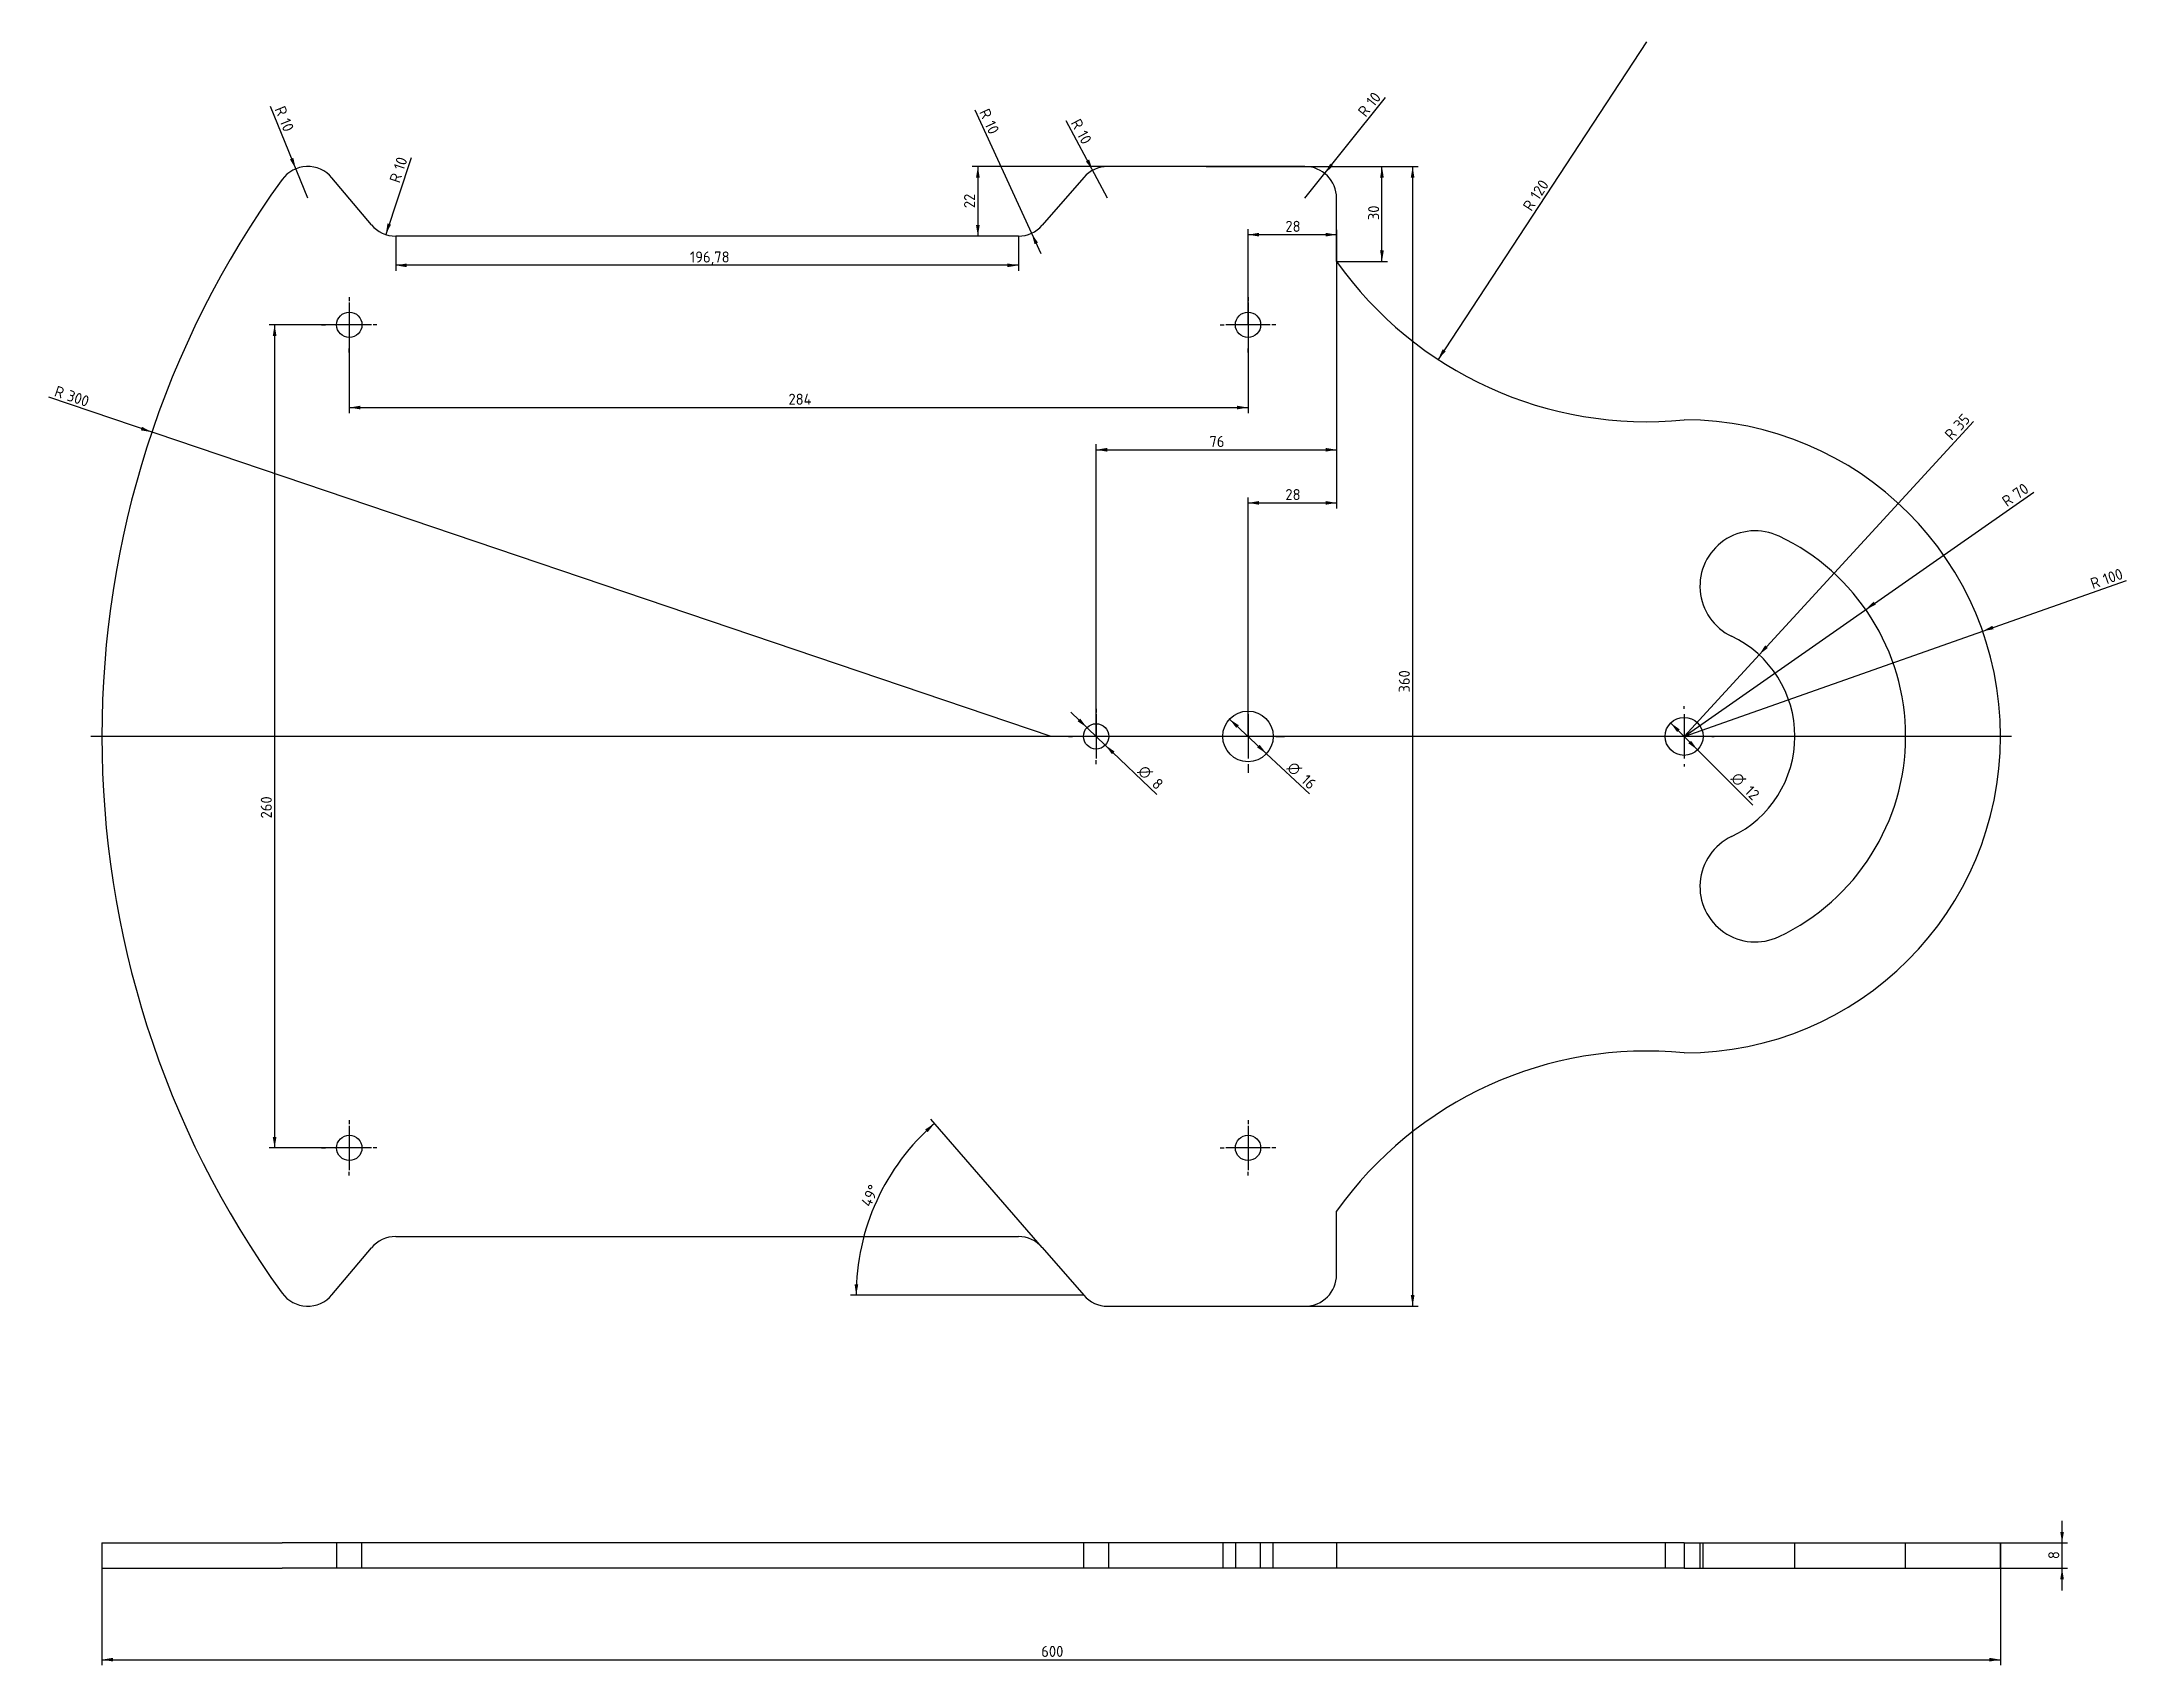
# Model space of a CAD drawing. Header units: millimetres. Extents: x 87 to 747, y 31 to 543.
import ezdxf
from ezdxf.enums import TextEntityAlignment as Align
from ezdxf.lldxf.tags import DXFTag

# ---------------------------------------------------------------- set-up
doc = ezdxf.new("R2010")
doc.units = ezdxf.units.MM
for name, color, linetype in [('Ansicht1', 7, 'Continuous'), ('DECKEL', 7, 'Continuous'), ('Default', 7, 'Continuous'), ('Maße', 7, 'Continuous')]:
    doc.layers.add(name, color=color, linetype=linetype)
doc.styles.add('SEACAD_Solid_Edge_ISO', font='seiso.ttf')
doc.styles.add('SEACAD_Solid_Edge_ISO1_Symbols', font='semeci1.ttf')
tags = doc.linetypes.add('CENTER2', pattern=[28.575, 19.05, -3.175, 3.175, -3.175]).pattern_tags.tags
tags[10:11] = [DXFTag(74, 4), DXFTag(75, 0), DXFTag(340, '0'), DXFTag(46, 0.0), DXFTag(50, 0.0), DXFTag(44, 0.0), DXFTag(45, 0.0)]
tags[8:9] = [DXFTag(74, 4), DXFTag(75, 0), DXFTag(340, '0'), DXFTag(46, 0.0), DXFTag(50, 0.0), DXFTag(44, 0.0), DXFTag(45, 0.0)]
tags[6:7] = [DXFTag(74, 4), DXFTag(75, 0), DXFTag(340, '0'), DXFTag(46, 0.0), DXFTag(50, 0.0), DXFTag(44, 0.0), DXFTag(45, 0.0)]
tags[4:5] = [DXFTag(74, 4), DXFTag(75, 0), DXFTag(340, '0'), DXFTag(46, 0.0), DXFTag(50, 0.0), DXFTag(44, 0.0), DXFTag(45, 0.0)]
doc.dimstyles.new('ISO', dxfattribs={"dimtxt": 3.5, "dimasz": 3.5, "dimexe": 1.75, "dimexo": 0, "dimgap": 1.75, "dimtad": 1, "dimtxsty": 'SEACAD_Solid_Edge_ISO', "dimblk1": '_SE_FILLED', "dimblk2": '_SE_FILLED', "dimsah": 1, "dimcen": 1.75, "dimadec": 0, "dimazin": 0, "dimtfac": 1, "dimtmove": 0, "dimatfit": 3, "dimfxl": 1, "dimtolj": 1, "dimarcsym": 0})

# ---------------------------------------------------------------- blocks, each defined once
blk = doc.blocks.new('SEANNOT_GROUP')
at = {"layer": 'Maße', "color": 7, "linetype": 'CENTER2'}
for p, q in [((184.26, 202.76), (184.26, 201.51)), ((184.26, 201.01), (184.26, 187.01)), ((175.51, 194.01), (176.76, 194.01)), ((191.26, 194.01), (177.26, 194.01)), ((193.01, 194.01), (191.76, 194.01)), ((184.26, 185.26), (184.26, 186.51))]:
    blk.add_line(p, q, dxfattribs=at)
blk = doc.blocks.new('SEANNOT_GROUP1')
at = {"layer": 'Maße', "color": 7, "linetype": 'CENTER2'}
for p, q in [((184.26, 462.76), (184.26, 461.51)), ((184.26, 461.01), (184.26, 447.01)), ((175.51, 454.01), (176.76, 454.01)), ((191.26, 454.01), (177.26, 454.01)), ((193.01, 454.01), (191.76, 454.01)), ((184.26, 445.26), (184.26, 446.51))]:
    blk.add_line(p, q, dxfattribs=at)
blk = doc.blocks.new('SEANNOT_GROUP2')
at = {"layer": 'Maße', "color": 7, "linetype": 'CENTER2'}
for p, q in [((420.26, 332.76), (420.26, 331.51)), ((420.26, 331.01), (420.26, 317.01)), ((411.51, 324.01), (412.76, 324.01)), ((427.26, 324.01), (413.26, 324.01)), ((429.01, 324.01), (427.76, 324.01)), ((420.26, 315.26), (420.26, 316.51))]:
    blk.add_line(p, q, dxfattribs=at)
blk = doc.blocks.new('SEANNOT_GROUP3')
at = {"layer": 'Maße', "color": 7, "linetype": 'CENTER2'}
for p, q in [((468.26, 202.76), (468.26, 201.51)), ((468.26, 201.01), (468.26, 187.01)), ((459.51, 194.01), (460.76, 194.01)), ((475.26, 194.01), (461.26, 194.01)), ((477.01, 194.01), (475.76, 194.01)), ((468.26, 185.26), (468.26, 186.51))]:
    blk.add_line(p, q, dxfattribs=at)
blk = doc.blocks.new('SEANNOT_GROUP4')
at = {"layer": 'Maße', "color": 7, "linetype": 'CENTER2'}
for p, q in [((468.26, 332.76), (468.26, 335.51)), ((468.26, 331.01), (468.26, 317.01)), ((459.51, 324.01), (456.76, 324.01)), ((475.26, 324.01), (461.26, 324.01)), ((477.01, 324.01), (479.76, 324.01)), ((468.26, 315.26), (468.26, 312.51))]:
    blk.add_line(p, q, dxfattribs=at)
blk = doc.blocks.new('SEANNOT_GROUP5')
at = {"layer": 'Maße', "color": 7, "linetype": 'CENTER2'}
for p, q in [((468.26, 462.76), (468.26, 461.51)), ((468.26, 461.01), (468.26, 447.01)), ((459.51, 454.01), (460.76, 454.01)), ((475.26, 454.01), (461.26, 454.01)), ((477.01, 454.01), (475.76, 454.01)), ((468.26, 445.26), (468.26, 446.51))]:
    blk.add_line(p, q, dxfattribs=at)
blk = doc.blocks.new('SEANNOT_GROUP6')
at = {"layer": 'Maße', "color": 7, "linetype": 'CENTER2'}
for p, q in [((606.07, 332.76), (606.07, 333.51)), ((606.07, 331.01), (606.07, 317.01)), ((597.32, 324.01), (596.57, 324.01)), ((613.07, 324.01), (599.07, 324.01)), ((614.82, 324.01), (615.57, 324.01)), ((606.07, 315.26), (606.07, 314.51))]:
    blk.add_line(p, q, dxfattribs=at)
blk = doc.blocks.new('SEANNOT_GROUP7')
at = {"layer": 'Maße', "color": 7, "linetype": 'CENTER2'}
blk.add_line((709.57, 324.01), (102.57, 324.01), dxfattribs=at)
blk = doc.blocks.new('SE')
at = {"layer": 'DECKEL', "color": 7, "linetype": 'Continuous'}
for p, q in [((486.26, 504.01), (423.91, 504.01)), ((191.26, 485.57), (178.78, 500.44)), ((416.36, 500.56), (403.25, 485.45)), ((496.26, 474.01), (496.26, 494.01)), ((395.7, 482.01), (198.92, 482.01)), ((496.26, 154.01), (496.26, 174.01)), ((198.92, 166.01), (395.7, 166.01)), ((178.78, 147.57), (191.26, 162.44)), ((403.25, 162.56), (416.36, 147.45)), ((423.91, 144.01), (486.26, 144.01))]:
    blk.add_line(p, q, dxfattribs=at)
for centre, radius in [((184.26, 454.01), 4), ((468.26, 454.01), 4), ((468.26, 324.01), 8), ((606.07, 324.01), 6), ((420.26, 324.01), 4), ((184.26, 194.01), 4), ((468.26, 194.01), 4)]:
    blk.add_circle(centre, radius, dxfattribs=at)
for centre, radius, start, end in [((171.12, 494.01), 10, 40.0286, 144.1117), ((423.91, 494.01), 10, 90, 139.04352), ((486.26, 494.01), 10, 0, 90), ((406.07, 324.01), 300, 144.1117, 215.8883), ((198.92, 492.01), 10, 220.0286, 270), ((395.7, 492.01), 10, 270, 319.04347), ((594.15, 543.41), 120, 215.3374, 275.69923), ((606.07, 324.01), 100, 270, 90), ((628.57, 371.44), 17.5, 64.62307, 244.62307), ((606.07, 324.01), 70, 295.37693, 64.62307), ((606.07, 324.01), 35, 295.37693, 64.62307), ((628.57, 276.57), 17.5, 115.37693, 295.37693), ((594.15, 104.6), 120, 84.30077, 144.6626), ((198.92, 156.01), 10, 90, 139.9714), ((395.7, 156.01), 10, 40.95653, 90), ((486.26, 154.01), 10, 270, 0), ((171.12, 154.01), 10, 215.8883, 319.9714), ((423.91, 154.01), 10, 220.95648, 270)]:
    blk.add_arc(centre, radius, start, end, dxfattribs=at)
blk = doc.blocks.new('SE1')
at = {"layer": 'DECKEL', "color": 7, "linetype": 'Continuous'}
for p, q in [((106.07, 69.23), (163.02, 69.23)), ((106.07, 69.23), (106.07, 61.23)), ((178.78, 69.23), (163.02, 69.23)), ((191.26, 69.23), (178.78, 69.23)), ((180.26, 69.23), (180.26, 61.23)), ((188.26, 61.23), (188.26, 69.23)), ((198.92, 69.23), (191.26, 69.23)), ((395.7, 69.23), (198.92, 69.23)), ((403.25, 69.23), (395.7, 69.23)), ((416.36, 69.23), (403.25, 69.23)), ((416.26, 69.23), (416.26, 61.23)), ((423.91, 69.23), (416.36, 69.23)), ((486.26, 69.23), (423.91, 69.23)), ((424.26, 61.23), (424.26, 69.23)), ((460.26, 69.23), (460.26, 61.23)), ((464.26, 69.23), (464.26, 61.23)), ((472.26, 61.23), (472.26, 69.23)), ((476.26, 61.23), (476.26, 69.23)), ((496.26, 69.23), (486.26, 69.23)), ((606.07, 69.23), (496.26, 69.23)), ((496.26, 69.23), (496.26, 61.23)), ((600.07, 69.23), (600.07, 61.23)), ((606.07, 69.23), (706.07, 69.23)), ((606.07, 69.23), (606.07, 61.23)), ((611.07, 69.23), (611.07, 61.23)), ((612.07, 61.23), (612.07, 69.23)), ((641.07, 61.23), (641.07, 69.23)), ((676.07, 61.23), (676.07, 69.23)), ((706.07, 61.23), (706.07, 69.23)), ((106.07, 61.23), (163.02, 61.23)), ((178.78, 61.23), (163.02, 61.23)), ((191.26, 61.23), (178.78, 61.23)), ((198.92, 61.23), (191.26, 61.23)), ((395.7, 61.23), (198.92, 61.23)), ((403.25, 61.23), (395.7, 61.23)), ((416.36, 61.23), (403.25, 61.23)), ((423.91, 61.23), (416.36, 61.23)), ((486.26, 61.23), (423.91, 61.23)), ((496.26, 61.23), (486.26, 61.23)), ((606.07, 61.23), (496.26, 61.23)), ((606.07, 61.23), (706.07, 61.23))]:
    blk.add_line(p, q, dxfattribs=at)
blk = doc.blocks.new('DMBLK34')
at = {"layer": 'Maße', "linetype": 'Continuous'}
for points in [[(109.57, 31.78), (109.57, 32.94), (106.07, 32.36)], [(702.57, 31.78), (706.07, 32.36), (702.57, 32.94)]]:
    blk.add_hatch(color=7, dxfattribs=at).paths.add_polyline_path(points)
at = {"layer": 'Maße', "color": 7, "linetype": 'Continuous'}
for p, q in [((706.07, 69.23), (706.07, 30.61)), ((106.07, 61.23), (106.07, 30.61)), ((106.07, 32.36), (706.07, 32.36))]:
    blk.add_line(p, q, dxfattribs=at)
at = {"layer": 'Maße', "color": 7, "linetype": 'Continuous', "style": 'SEACAD_Solid_Edge_ISO'}
blk.add_text('600', height=3.5, dxfattribs=at).set_placement((402.92, 36.73), align=Align.TOP_LEFT)
blk = doc.blocks.new('_SE_FILLED')
at = {"color": 0}
blk.add_line((0, 0), (-1, 0), dxfattribs=at)
blk.add_solid([(0, 0), (-1, -0.1665), (-1, 0.1665), (0, 0)], dxfattribs=at)
blk = doc.blocks.new('DMBLK35')
at = {"layer": 'Maße', "linetype": 'Continuous'}
for points in [[(726.09, 72.73), (724.93, 72.73), (725.51, 69.23)], [(726.09, 57.73), (725.51, 61.23), (724.93, 57.73)]]:
    blk.add_hatch(color=7, dxfattribs=at).paths.add_polyline_path(points)
at = {"layer": 'Maße', "color": 7, "linetype": 'Continuous'}
for p, q in [((725.51, 54.23), (725.51, 76.23)), ((706.07, 69.23), (727.26, 69.23)), ((706.07, 61.23), (727.26, 61.23))]:
    blk.add_line(p, q, dxfattribs=at)
at = {"layer": 'Maße', "color": 7, "linetype": 'Continuous', "style": 'SEACAD_Solid_Edge_ISO'}
blk.add_text('8', height=3.5, rotation=90, dxfattribs=at).set_placement((721.14, 64.12), align=Align.TOP_LEFT)
blk = doc.blocks.new('DMBLK36')
at = {"layer": 'Maße', "linetype": 'Continuous'}
for points in [[(160.08, 450.51), (161.25, 450.51), (160.66, 454.01)], [(160.08, 197.51), (160.66, 194.01), (161.25, 197.51)]]:
    blk.add_hatch(color=7, dxfattribs=at).paths.add_polyline_path(points)
at = {"layer": 'Maße', "color": 7, "linetype": 'Continuous'}
for p, q in [((184.26, 454.01), (158.91, 454.01)), ((160.66, 454.01), (160.66, 194.01)), ((184.26, 194.01), (158.91, 194.01))]:
    blk.add_line(p, q, dxfattribs=at)
at = {"layer": 'Maße', "color": 7, "linetype": 'Continuous', "style": 'SEACAD_Solid_Edge_ISO'}
blk.add_text('260', height=3.5, rotation=90, dxfattribs=at).set_placement((156.29, 298.08), align=Align.TOP_LEFT)
blk = doc.blocks.new('DMBLK37')
at = {"layer": 'Maße', "linetype": 'Continuous'}
for points in [[(187.76, 427.29), (187.76, 428.46), (184.26, 427.87)], [(464.76, 427.29), (468.26, 427.87), (464.76, 428.46)]]:
    blk.add_hatch(color=7, dxfattribs=at).paths.add_polyline_path(points)
at = {"layer": 'Maße', "color": 7, "linetype": 'Continuous'}
for p, q in [((184.26, 454.01), (184.26, 426.12)), ((468.26, 450.01), (468.26, 426.12)), ((184.26, 427.87), (468.26, 427.87))]:
    blk.add_line(p, q, dxfattribs=at)
at = {"layer": 'Maße', "color": 7, "linetype": 'Continuous', "style": 'SEACAD_Solid_Edge_ISO'}
blk.add_text('284', height=3.5, dxfattribs=at).set_placement((323.04, 432.25), align=Align.TOP_LEFT)
blk = doc.blocks.new('DMBLK38')
at = {"layer": 'Maße', "linetype": 'Continuous'}
for points in [[(382.31, 500.51), (383.47, 500.51), (382.89, 504.01)], [(382.31, 485.51), (382.89, 482.01), (383.47, 485.51)]]:
    blk.add_hatch(color=7, dxfattribs=at).paths.add_polyline_path(points)
at = {"layer": 'Maße', "color": 7, "linetype": 'Continuous'}
for p, q in [((423.91, 504.01), (381.14, 504.01)), ((382.89, 504.01), (382.89, 482.01))]:
    blk.add_line(p, q, dxfattribs=at)
at = {"layer": 'Maße', "color": 7, "linetype": 'Continuous', "style": 'SEACAD_Solid_Edge_ISO'}
blk.add_text('22', height=3.5, rotation=90, dxfattribs=at).set_placement((378.52, 490.86), align=Align.TOP_LEFT)
blk = doc.blocks.new('DMBLK39')
at = {"layer": 'Maße', "linetype": 'Continuous'}
blk.add_hatch(color=7, dxfattribs=at).paths.add_polyline_path([(494.24, 504.91), (492.51, 501.81), (495.15, 504.18)])
at = {"layer": 'Maße', "color": 7, "linetype": 'Continuous'}
blk.add_line((486.26, 494.01), (511.68, 525.78), dxfattribs=at)
at = {"layer": 'Maße', "color": 7, "linetype": 'Continuous', "style": 'SEACAD_Solid_Edge_ISO'}
for s, p in [('R', (502.71, 521.57)), ('10', (505.32, 524.82))]:
    blk.add_text(s, height=3.5, rotation=51.3299, dxfattribs=at).set_placement(p, align=Align.TOP_LEFT)
blk = doc.blocks.new('DMBLK40')
at = {"layer": 'Maße', "linetype": 'Continuous'}
blk.add_hatch(color=7, dxfattribs=at).paths.add_polyline_path([(530.75, 445.67), (529.77, 446.31), (528.34, 443.07)])
at = {"layer": 'Maße', "color": 7, "linetype": 'Continuous'}
blk.add_line((594.15, 543.41), (528.34, 443.07), dxfattribs=at)
at = {"layer": 'Maße', "color": 7, "linetype": 'Continuous', "style": 'SEACAD_Solid_Edge_ISO'}
for s, p in [('120', (557.18, 495.02)), ('R', (554.89, 491.54))]:
    blk.add_text(s, height=3.5, rotation=56.74221, dxfattribs=at).set_placement(p, align=Align.TOP_LEFT)
blk = doc.blocks.new('DMBLK41')
at = {"layer": 'Maße', "linetype": 'Continuous'}
blk.add_hatch(color=7, dxfattribs=at).paths.add_polyline_path([(631.69, 352.74), (629.75, 349.77), (632.55, 351.95)])
at = {"layer": 'Maße', "color": 7, "linetype": 'Continuous'}
blk.add_line((606.07, 324.01), (697.54, 423.49), dxfattribs=at)
at = {"layer": 'Maße', "color": 7, "linetype": 'Continuous', "style": 'SEACAD_Solid_Edge_ISO'}
for s, p in [('35', (690.9, 422.74)), ('R', (688.08, 419.67))]:
    blk.add_text(s, height=3.5, rotation=47.40431, dxfattribs=at).set_placement(p, align=Align.TOP_LEFT)
blk = doc.blocks.new('DMBLK42')
at = {"layer": 'Maße', "linetype": 'Continuous'}
blk.add_hatch(color=7, dxfattribs=at).paths.add_polyline_path([(665.99, 366.57), (663.46, 364.09), (666.66, 365.61)])
at = {"layer": 'Maße', "color": 7, "linetype": 'Continuous'}
blk.add_line((606.07, 324.01), (716.56, 401.17), dxfattribs=at)
at = {"layer": 'Maße', "color": 7, "linetype": 'Continuous', "style": 'SEACAD_Solid_Edge_ISO'}
for s, p in [('70', (709.53, 401.6)), ('R', (706.11, 399.21))]:
    blk.add_text(s, height=3.5, rotation=34.92954, dxfattribs=at).set_placement(p, align=Align.TOP_LEFT)
blk = doc.blocks.new('DMBLK43')
at = {"layer": 'Maße', "linetype": 'Continuous'}
blk.add_hatch(color=7, dxfattribs=at).paths.add_polyline_path([(703.49, 358.95), (700.38, 357.23), (703.88, 357.85)])
at = {"layer": 'Maße', "color": 7, "linetype": 'Continuous'}
blk.add_line((606.07, 324.01), (745.88, 373.26), dxfattribs=at)
at = {"layer": 'Maße', "color": 7, "linetype": 'Continuous', "style": 'SEACAD_Solid_Edge_ISO'}
for s, p in [('100', (738.02, 375.13)), ('R', (734.09, 373.75))]:
    blk.add_text(s, height=3.5, rotation=19.40713, dxfattribs=at).set_placement(p, align=Align.TOP_LEFT)
blk = doc.blocks.new('DMBLK44')
at = {"layer": 'Maße', "linetype": 'Continuous'}
for points in [[(604.71, 326.19), (601.82, 328.25), (603.89, 325.36)], [(608.25, 322.65), (607.42, 321.83), (610.31, 319.76)]]:
    blk.add_hatch(color=7, dxfattribs=at).paths.add_polyline_path(points)
at = {"layer": 'Maße', "color": 7, "linetype": 'Continuous'}
for p, q in [((601.82, 328.25), (610.31, 319.76)), ((610.31, 319.76), (627.74, 302.33))]:
    blk.add_line(p, q, dxfattribs=at)
for s, style, p in [('O', 'SEACAD_Solid_Edge_ISO1_Symbols', (623.2, 313.06)), ('12', 'SEACAD_Solid_Edge_ISO', (627.44, 308.82))]:
    blk.add_text(s, height=3.5, rotation=315.00177, dxfattribs=dict(at, style=style)).set_placement(p, align=Align.TOP_LEFT)
blk = doc.blocks.new('DMBLK45')
at = {"layer": 'Maße', "linetype": 'Continuous'}
for points in [[(465.37, 327.51), (462.41, 329.47), (464.57, 326.65)], [(471.94, 321.36), (471.15, 320.51), (474.1, 318.54)]]:
    blk.add_hatch(color=7, dxfattribs=at).paths.add_polyline_path(points)
at = {"layer": 'Maße', "color": 7, "linetype": 'Continuous'}
for p, q in [((462.41, 329.47), (474.1, 318.54)), ((474.1, 318.54), (487.7, 305.84))]:
    blk.add_line(p, q, dxfattribs=at)
for s, style, p in [('O', 'SEACAD_Solid_Edge_ISO1_Symbols', (482.79, 316.41)), ('16', 'SEACAD_Solid_Edge_ISO', (487.18, 312.31))]:
    blk.add_text(s, height=3.5, rotation=316.93614, dxfattribs=dict(at, style=style)).set_placement(p, align=Align.TOP_LEFT)
blk = doc.blocks.new('DMBLK46')
at = {"layer": 'Maße', "linetype": 'Continuous'}
for points in [[(415.24, 329.61), (414.44, 328.77), (417.37, 326.77)], [(426.08, 319.24), (423.15, 321.24), (425.27, 318.4)]]:
    blk.add_hatch(color=7, dxfattribs=at).paths.add_polyline_path(points)
at = {"layer": 'Maße', "color": 7, "linetype": 'Continuous'}
for p, q in [((412.31, 331.61), (423.15, 321.24)), ((423.15, 321.24), (439.49, 305.6))]:
    blk.add_line(p, q, dxfattribs=at)
for s, style, p in [('O', 'SEACAD_Solid_Edge_ISO1_Symbols', (435.69, 315.29)), ('8', 'SEACAD_Solid_Edge_ISO', (440.02, 311.14))]:
    blk.add_text(s, height=3.5, rotation=316.25327, dxfattribs=dict(at, style=style)).set_placement(p, align=Align.TOP_LEFT)
blk = doc.blocks.new('DMBLK47')
at = {"layer": 'Maße', "linetype": 'Continuous'}
for points in [[(520.86, 500.51), (520.28, 504.01), (519.7, 500.51)], [(520.86, 147.51), (519.7, 147.51), (520.28, 144.01)]]:
    blk.add_hatch(color=7, dxfattribs=at).paths.add_polyline_path(points)
at = {"layer": 'Maße', "color": 7, "linetype": 'Continuous'}
for p, q in [((486.26, 504.01), (522.03, 504.01)), ((520.28, 504.01), (520.28, 144.01)), ((455.09, 144.01), (522.03, 144.01))]:
    blk.add_line(p, q, dxfattribs=at)
at = {"layer": 'Maße', "color": 7, "linetype": 'Continuous', "style": 'SEACAD_Solid_Edge_ISO'}
blk.add_text('360', height=3.5, rotation=90, dxfattribs=at).set_placement((515.91, 337.85), align=Align.TOP_LEFT)
blk = doc.blocks.new('DMBLK48')
at = {"layer": 'Maße', "linetype": 'Continuous'}
blk.add_hatch(color=7, dxfattribs=at).paths.add_polyline_path([(118.37, 420.68), (121.88, 420.11), (118.75, 421.79)])
at = {"layer": 'Maße', "color": 7, "linetype": 'Continuous'}
blk.add_line((406.07, 324.01), (89.35, 431.11), dxfattribs=at)
at = {"layer": 'Maße', "color": 7, "linetype": 'Continuous', "style": 'SEACAD_Solid_Edge_ISO'}
for s, p in [('R', (91.91, 434.87)), ('300', (95.86, 433.53))]:
    blk.add_text(s, height=3.5, rotation=341.31525, dxfattribs=at).set_placement(p, align=Align.TOP_LEFT)
blk = doc.blocks.new('DMBLK49')
at = {"layer": 'Maße', "linetype": 'Continuous'}
for points in [[(471.76, 483.07), (468.26, 482.49), (471.76, 481.91)], [(492.76, 483.07), (492.76, 481.91), (496.26, 482.49)]]:
    blk.add_hatch(color=7, dxfattribs=at).paths.add_polyline_path(points)
at = {"layer": 'Maße', "color": 7, "linetype": 'Continuous'}
for p, q in [((468.26, 454.01), (468.26, 484.24)), ((468.26, 482.49), (496.26, 482.49))]:
    blk.add_line(p, q, dxfattribs=at)
at = {"layer": 'Maße', "color": 7, "linetype": 'Continuous', "style": 'SEACAD_Solid_Edge_ISO'}
blk.add_text('28', height=3.5, dxfattribs=at).set_placement((480.07, 486.86), align=Align.TOP_LEFT)
blk = doc.blocks.new('DMBLK50')
at = {"layer": 'Maße', "linetype": 'Continuous'}
blk.add_hatch(color=7, dxfattribs=at).paths.add_polyline_path([(165.5, 506.29), (167.35, 503.27), (166.58, 506.73)])
at = {"layer": 'Maße', "color": 7, "linetype": 'Continuous'}
blk.add_line((171.12, 494.01), (159.34, 522.98), dxfattribs=at)
at = {"layer": 'Maße', "color": 7, "linetype": 'Continuous', "style": 'SEACAD_Solid_Edge_ISO'}
for s, p in [('R', (163.86, 523.5)), ('10', (165.43, 519.63))]:
    blk.add_text(s, height=3.5, rotation=292.11241, dxfattribs=at).set_placement(p, align=Align.TOP_LEFT)
blk = doc.blocks.new('DMBLK51')
at = {"layer": 'Maße', "linetype": 'Continuous'}
for points in [[(367.02, 198.98), (369.22, 201.77), (366.24, 199.84)], [(343.94, 150.96), (344.44, 147.45), (345.1, 150.94)]]:
    blk.add_hatch(color=7, dxfattribs=at).paths.add_polyline_path(points)
at = {"layer": 'Maße', "color": 7, "linetype": 'Continuous'}
for p, q in [((403.25, 162.56), (368.07, 203.09)), ((416.36, 147.45), (342.69, 147.45))]:
    blk.add_line(p, q, dxfattribs=at)
blk.add_arc((416.36, 147.45), 71.93, 130.95651, 180, dxfattribs=at)
at = {"layer": 'Maße', "color": 7, "linetype": 'Continuous', "style": 'SEACAD_Solid_Edge_ISO'}
blk.add_text('49°', height=3.5, rotation=65.47825, dxfattribs=at).set_placement((345.77, 176.55), align=Align.TOP_LEFT)
blk = doc.blocks.new('DMBLK52')
at = {"layer": 'Maße', "linetype": 'Continuous'}
for points in [[(471.76, 398.34), (468.26, 397.76), (471.76, 397.17)], [(492.76, 398.34), (492.76, 397.17), (496.26, 397.76)]]:
    blk.add_hatch(color=7, dxfattribs=at).paths.add_polyline_path(points)
at = {"layer": 'Maße', "color": 7, "linetype": 'Continuous'}
for p, q in [((496.26, 484.01), (496.26, 396.01)), ((468.26, 324.01), (468.26, 399.51)), ((468.26, 397.76), (496.26, 397.76))]:
    blk.add_line(p, q, dxfattribs=at)
at = {"layer": 'Maße', "color": 7, "linetype": 'Continuous', "style": 'SEACAD_Solid_Edge_ISO'}
blk.add_text('28', height=3.5, dxfattribs=at).set_placement((480.07, 402.13), align=Align.TOP_LEFT)
blk = doc.blocks.new('DMBLK53')
at = {"layer": 'Maße', "linetype": 'Continuous'}
for points in [[(423.76, 415.12), (420.26, 414.54), (423.76, 413.95)], [(492.76, 415.12), (492.76, 413.95), (496.26, 414.54)]]:
    blk.add_hatch(color=7, dxfattribs=at).paths.add_polyline_path(points)
at = {"layer": 'Maße', "color": 7, "linetype": 'Continuous'}
for p, q in [((496.26, 474.01), (496.26, 412.79)), ((420.26, 324.01), (420.26, 416.29)), ((420.26, 414.54), (496.26, 414.54))]:
    blk.add_line(p, q, dxfattribs=at)
at = {"layer": 'Maße', "color": 7, "linetype": 'Continuous', "style": 'SEACAD_Solid_Edge_ISO'}
blk.add_text('76', height=3.5, dxfattribs=at).set_placement((456.07, 418.91), align=Align.TOP_LEFT)
blk = doc.blocks.new('DMBLK54')
at = {"layer": 'Maße', "linetype": 'Continuous'}
for points in [[(511.17, 500.51), (510.59, 504.01), (510, 500.51)], [(511.17, 477.51), (510, 477.51), (510.59, 474.01)]]:
    blk.add_hatch(color=7, dxfattribs=at).paths.add_polyline_path(points)
at = {"layer": 'Maße', "color": 7, "linetype": 'Continuous'}
for p, q in [((455.09, 504.01), (512.34, 504.01)), ((510.59, 474.01), (510.59, 504.01)), ((496.26, 474.01), (512.34, 474.01))]:
    blk.add_line(p, q, dxfattribs=at)
at = {"layer": 'Maße', "color": 7, "linetype": 'Continuous', "style": 'SEACAD_Solid_Edge_ISO'}
blk.add_text('30', height=3.5, rotation=90, dxfattribs=at).set_placement((506.21, 487.06), align=Align.TOP_LEFT)
blk = doc.blocks.new('DMBLK55')
at = {"layer": 'Maße', "linetype": 'Continuous'}
blk.add_hatch(color=7, dxfattribs=at).paths.add_polyline_path([(197.43, 485.65), (196.32, 486.02), (195.78, 482.51)])
at = {"layer": 'Maße', "color": 7, "linetype": 'Continuous'}
blk.add_line((203.79, 506.73), (195.78, 482.51), dxfattribs=at)
at = {"layer": 'Maße', "color": 7, "linetype": 'Continuous', "style": 'SEACAD_Solid_Edge_ISO'}
for s, p in [('R', (196.84, 499.66)), ('10', (198.15, 503.62))]:
    blk.add_text(s, height=3.5, rotation=71.69537, dxfattribs=at).set_placement(p, align=Align.TOP_LEFT)
blk = doc.blocks.new('DMBLK56')
at = {"layer": 'Maße', "linetype": 'Continuous'}
blk.add_hatch(color=7, dxfattribs=at).paths.add_polyline_path([(401.87, 479.99), (399.88, 482.92), (400.81, 479.5)])
at = {"layer": 'Maße', "color": 7, "linetype": 'Continuous'}
blk.add_line((381.91, 521.97), (402.8, 476.56), dxfattribs=at)
at = {"layer": 'Maße', "color": 7, "linetype": 'Continuous', "style": 'SEACAD_Solid_Edge_ISO'}
for s, p in [('R', (386.39, 522.69)), ('10', (388.14, 518.9))]:
    blk.add_text(s, height=3.5, rotation=294.70848, dxfattribs=at).set_placement(p, align=Align.TOP_LEFT)
blk = doc.blocks.new('DMBLK57')
at = {"layer": 'Maße', "linetype": 'Continuous'}
blk.add_hatch(color=7, dxfattribs=at).paths.add_polyline_path([(417.02, 505.63), (419.19, 502.82), (418.05, 506.18)])
at = {"layer": 'Maße', "color": 7, "linetype": 'Continuous'}
blk.add_line((423.91, 494.01), (410.79, 518.49), dxfattribs=at)
at = {"layer": 'Maße', "color": 7, "linetype": 'Continuous', "style": 'SEACAD_Solid_Edge_ISO'}
for s, p in [('R', (415.22, 519.48)), ('10', (417.19, 515.8))]:
    blk.add_text(s, height=3.5, rotation=298.20087, dxfattribs=at).set_placement(p, align=Align.TOP_LEFT)
blk = doc.blocks.new('DMBLK58')
at = {"layer": 'Maße', "linetype": 'Continuous'}
for points in [[(202.42, 472.22), (202.42, 473.39), (198.92, 472.81)], [(392.2, 472.22), (395.7, 472.81), (392.2, 473.39)]]:
    blk.add_hatch(color=7, dxfattribs=at).paths.add_polyline_path(points)
at = {"layer": 'Maße', "color": 7, "linetype": 'Continuous'}
for p, q in [((198.92, 482.01), (198.92, 471.06)), ((395.7, 482.01), (395.7, 471.06)), ((395.7, 472.81), (198.92, 472.81))]:
    blk.add_line(p, q, dxfattribs=at)
at = {"layer": 'Maße', "color": 7, "linetype": 'Continuous', "style": 'SEACAD_Solid_Edge_ISO'}
blk.add_text('196,78', height=3.5, dxfattribs=at).set_placement((291.9, 477.18), align=Align.TOP_LEFT)

msp = doc.modelspace()

# ---------------------------------------------------------------- block references
at = {"layer": 'Ansicht1'}
msp.add_blockref('SE1', (0, 0), dxfattribs=at)
at = {"layer": 'Default'}
msp.add_blockref('SE', (0, 0), dxfattribs=at)
at = {"layer": 'Maße'}
for name in ['SEANNOT_GROUP1', 'SEANNOT_GROUP5', 'SEANNOT_GROUP2', 'SEANNOT_GROUP4', 'SEANNOT_GROUP6', 'SEANNOT_GROUP7', 'SEANNOT_GROUP', 'SEANNOT_GROUP3']:
    msp.add_blockref(name, (0, 0), dxfattribs=at)

# ---------------------------------------------------------------- dimensions: what is measured, and where the dimension line sits
at = {"layer": 'Maße', "color": 7, "linetype": 'Continuous'}
for center, mpoint, picture, middle in [((594.149, 543.413), (528.34, 443.068), 'DMBLK40', (561.245, 493.24)), ((486.258, 494.006), (492.506, 501.814), 'DMBLK39', (505.361, 517.877)), ((171.119, 494.006), (167.355, 503.271), 'DMBLK50', (163.154, 513.611)), ((395.696, 492.006), (399.876, 482.922), 'DMBLK56', (386.136, 512.783)), ((423.915, 494.006), (419.189, 502.819), 'DMBLK57', (415.568, 509.573)), ((198.918, 492.006), (195.777, 482.512), 'DMBLK55', (200.611, 497.123)), ((406.066, 324.006), (121.877, 420.115), 'DMBLK48', (101.272, 427.083)), ((606.066, 324.006), (629.755, 349.772), 'DMBLK41', (690.472, 415.811)), ((606.066, 324.006), (663.456, 364.086), 'DMBLK42', (707.611, 394.923)), ((606.066, 324.006), (700.384, 357.234), 'DMBLK43', (734.391, 369.215))]:
    dim = msp.add_radius_dim(center=center, mpoint=mpoint, text='\\A1;<>', dimstyle='ISO', override={"dimtad": 0, "dimtih": 1, "dimtoh": 1}, dxfattribs=at)
    dim.commit()
    dim.dimension.update_dxf_attribs({"geometry": picture, "text_midpoint": middle, "dimtype": 164})
for base, p1, p2, angle, picture, middle, dimtype in [((382.891, 482.006), (423.915, 504.006), (395.696, 482.006), 90, 'DMBLK38', (382.891, 493.006), 160), ((520.28, 144.006), (423.915, 504.006), (455.086, 144.006), 90, 'DMBLK47', (520.28, 340.876), 160), ((510.587, 504.006), (496.258, 474.006), (455.086, 504.006), 90, 'DMBLK54', (510.587, 489.006), 160), ((160.663, 454.006), (184.258, 454.006), (184.258, 194.006), 270, 'DMBLK36', (160.663, 301.262), 161), ((725.511, 61.234), (706.066, 61.234), (706.066, 69.234), 90, 'DMBLK35', (725.511, 65.234), 161), ((106.066, 32.36), (106.066, 69.234), (706.066, 69.234), 0, 'DMBLK34', (406.066, 32.36), 161)]:
    dim = msp.add_linear_dim(base=base, p1=p1, p2=p2, angle=angle, text='\\A1;<>', dimstyle='ISO', dxfattribs=at)
    dim.commit()
    dim.dimension.update_dxf_attribs({"geometry": picture, "text_midpoint": middle, "dimtype": dimtype})
for base, p1, p2, picture, middle in [((496.258, 414.538), (420.258, 324.006), (496.258, 494.006), 'DMBLK53', (458.258, 414.538)), ((198.918, 472.806), (395.696, 482.006), (198.918, 482.006), 'DMBLK58', (297.307, 472.806)), ((496.258, 482.489), (468.258, 454.006), (496.258, 484.006), 'DMBLK49', (482.258, 482.489)), ((496.258, 397.758), (468.258, 324.006), (496.258, 484.006), 'DMBLK52', (482.258, 397.758)), ((468.258, 427.873), (184.258, 454.006), (468.258, 450.006), 'DMBLK37', (326.258, 427.873))]:
    dim = msp.add_linear_dim(base=base, p1=p1, p2=p2, text='\\A1;<>', dimstyle='ISO', dxfattribs=at)
    dim.commit()
    dim.dimension.update_dxf_attribs({"geometry": picture, "text_midpoint": middle, "dimtype": 160})
for p1, p2, picture, middle in [((417.368, 326.772), (423.147, 321.24), 'DMBLK46', (431.78, 312.977)), ((462.413, 329.469), (474.103, 318.544), 'DMBLK45', (478.913, 314.048)), ((601.823, 328.249), (610.309, 319.764), 'DMBLK44', (619.238, 310.835))]:
    dim = msp.add_diameter_dim_2p(p1=p1, p2=p2, text='\\A1;<>', dimstyle='ISO', override={"dimtmove": 1}, dxfattribs=at)
    dim.commit()
    dim.dimension.update_dxf_attribs({"geometry": picture, "text_midpoint": middle, "dimtype": 163})
dim = msp.add_angular_dim_2l(base=(350.923, 177.304), line1=((416.363, 147.451), (416.373, 147.451)), line2=((416.363, 147.451), (403.248, 162.561)), text='\\A1;<>', dimstyle='ISO', override={"dimtofl": 0}, dxfattribs=at)
dim.commit()
dim.dimension.update_dxf_attribs({"geometry": 'DMBLK51', "text_midpoint": (350.923, 177.304), "dimtype": 162})

doc.saveas('drawing.dxf')
